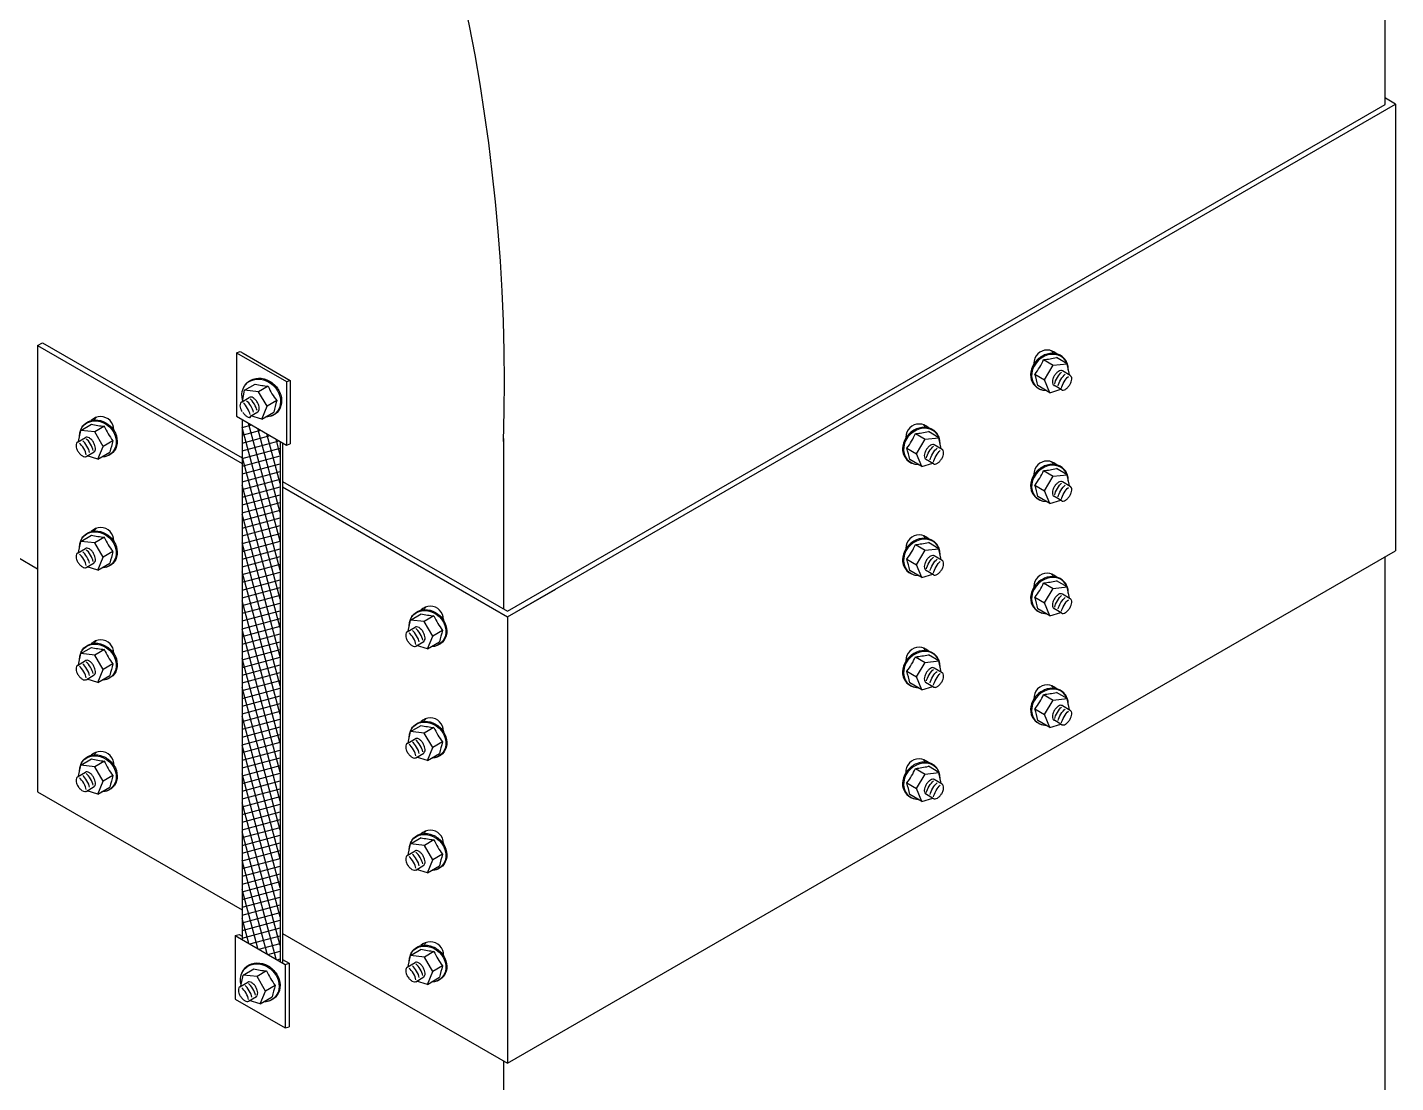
# Model space of a CAD drawing. Extents: x -8229 to 17635, y -14242 to -4883.
# Drawn here: x 2406.7 to 2786.3, y -11004.5 to -10711.7 of the extents above; entities that cross this region are included whole.
import ezdxf

# ---------------------------------------------------------------- set-up
doc = ezdxf.new("R2010")
doc.units = 0
doc.header["$LTSCALE"] = 100
doc.header["$MEASUREMENT"] = 0
doc.layers.add('TZ-TRAY', color=3, linetype='CONTINUOUS')

msp = doc.modelspace()

# ---------------------------------------------------------------- hatches: boundary and pattern name
at = {"layer": 'TZ-TRAY'}
h = msp.add_hatch(dxfattribs=at)
h.set_pattern_fill('ANSI37', color=256, scale=16.5888, angle=60, style=0)
h.set_pattern_definition([(15, (-3229.8867, -39365.8316), (0.53668717, -2.0029438), []), (285, (-3229.8867, -39365.8316), (-2.0029438, -0.53668717), [])])
h.paths.add_polyline_path([(2476.81, -10826.59), (2466.2, -10820.46), (2466.2, -10964.77), (2476.81, -10970.9)])

# ---------------------------------------------------------------- linework, layer by layer
for p, q in [((2783.38, -10733.14), (2783.38, -10685.69)), ((2786.25, -10733), (2783.4, -10731.35)), ((2539.88, -10875.27), (2786.23, -10733.04)), ((2539.88, -10873.72), (2783.38, -10733.14)), ((2786.23, -10732.98), (2786.23, -10856.9)), ((2409.48, -10799.98), (2410.82, -10799.21)), ((2410.82, -10799.21), (2466.2, -10831.18)), ((2409.48, -10799.98), (2466.2, -10832.73)), ((2409.48, -10799.98), (2409.48, -10923.85)), ((2464.66, -10801.97), (2465.72, -10801.65)), ((2464.66, -10801.97), (2464.66, -10819.58)), ((2464.66, -10801.97), (2478.53, -10809.98)), ((2465.72, -10801.65), (2466.53, -10802.11)), ((2466.53, -10802.11), (2479.59, -10809.66)), ((2695.09, -10805.04), (2692.16, -10803.31)), ((2685.9, -10804.91), (2685.9, -10805.09)), ((2688.56, -10803.89), (2691.24, -10805.47)), ((2688.87, -10809.48), (2691.24, -10805.47)), ((2691.24, -10805.47), (2695.09, -10805.04)), ((2696, -10808.3), (2693.81, -10807)), ((2695.74, -10808.12), (2695.09, -10805.04)), ((2466.93, -10812.4), (2469.86, -10810.67)), ((2478.53, -10809.98), (2479.59, -10809.66)), ((2478.53, -10809.98), (2478.53, -10827.58)), ((2479.59, -10809.66), (2479.59, -10827.26)), ((2686.2, -10807.9), (2688.87, -10809.48)), ((2690.36, -10813.06), (2688.87, -10809.48)), ((2693.62, -10812.3), (2691.39, -10810.97)), ((2466.02, -10815.66), (2468.22, -10814.36)), ((2466.29, -10815.48), (2466.93, -10812.4)), ((2470.79, -10812.83), (2466.93, -10812.4)), ((2473.46, -10811.25), (2470.79, -10812.83)), ((2473.15, -10816.84), (2470.79, -10812.83)), ((2690.36, -10813.06), (2687.02, -10811.09)), ((2690.36, -10813.06), (2693.37, -10812.13)), ((2468.4, -10819.66), (2470.63, -10818.34)), ((2471.66, -10820.43), (2473.15, -10816.84)), ((2471.66, -10820.43), (2475.01, -10818.45)), ((2475.83, -10815.26), (2473.15, -10816.84)), ((2421.48, -10823.52), (2424.41, -10821.79)), ((2428.01, -10822.37), (2425.33, -10823.95)), ((2464.66, -10819.58), (2478.53, -10827.58)), ((2466.2, -10820.46), (2466.2, -10964.77)), ((2471.66, -10820.43), (2468.65, -10819.5)), ((2420.57, -10826.78), (2422.76, -10825.48)), ((2420.83, -10826.6), (2421.48, -10823.52)), ((2425.33, -10823.95), (2421.48, -10823.52)), ((2427.7, -10827.96), (2425.33, -10823.95)), ((2430.67, -10823.39), (2430.67, -10823.57)), ((2538.81, -10873.1), (2538.81, -10825.81)), ((2650.36, -10825.43), (2650.36, -10825.61)), ((2653.02, -10824.41), (2655.7, -10825.99)), ((2653.33, -10830), (2655.7, -10825.99)), ((2655.7, -10825.99), (2659.55, -10825.56)), ((2659.55, -10825.56), (2656.62, -10823.83)), ((2660.2, -10828.64), (2659.55, -10825.56)), ((2422.95, -10830.78), (2425.18, -10829.45)), ((2426.21, -10831.54), (2427.7, -10827.96)), ((2426.21, -10831.54), (2429.55, -10829.57)), ((2430.37, -10826.38), (2427.7, -10827.96)), ((2476.81, -10826.59), (2476.81, -10970.9)), ((2477.41, -10826.94), (2477.41, -10971.25)), ((2478.53, -10827.58), (2479.59, -10827.26)), ((2650.66, -10828.42), (2653.33, -10830)), ((2654.82, -10833.58), (2653.33, -10830)), ((2660.46, -10828.82), (2658.27, -10827.52)), ((2426.21, -10831.54), (2423.2, -10830.61)), ((2654.82, -10833.58), (2651.48, -10831.61)), ((2654.82, -10833.58), (2657.83, -10832.65)), ((2658.08, -10832.82), (2655.85, -10831.49)), ((2685.9, -10835.7), (2685.9, -10835.88)), ((2688.56, -10834.68), (2691.24, -10836.26)), ((2688.87, -10840.27), (2691.24, -10836.26)), ((2691.24, -10836.26), (2695.09, -10835.83)), ((2695.09, -10835.83), (2692.16, -10834.1)), ((2695.74, -10838.91), (2695.09, -10835.83)), ((2477.41, -10837.66), (2539.88, -10873.72)), ((2477.41, -10839.21), (2539.88, -10875.27)), ((2686.2, -10838.69), (2688.87, -10840.27)), ((2690.36, -10843.85), (2688.87, -10840.27)), ((2696, -10839.09), (2693.81, -10837.78)), ((2690.36, -10843.85), (2687.02, -10841.88)), ((2690.36, -10843.85), (2693.37, -10842.92)), ((2693.62, -10843.09), (2691.39, -10841.76)), ((2421.48, -10854.31), (2424.41, -10852.58)), ((2420.57, -10857.56), (2422.76, -10856.26)), ((2420.83, -10857.39), (2421.48, -10854.31)), ((2425.33, -10854.73), (2421.48, -10854.31)), ((2428.01, -10853.16), (2425.33, -10854.73)), ((2427.7, -10858.74), (2425.33, -10854.73)), ((2430.67, -10854.18), (2430.67, -10854.36)), ((2650.36, -10856.22), (2650.36, -10856.4)), ((2653.02, -10855.2), (2655.7, -10856.78)), ((2655.7, -10856.78), (2659.55, -10856.35)), ((2659.55, -10856.35), (2656.62, -10854.62)), ((2660.2, -10859.43), (2659.55, -10856.35)), ((2403.82, -10858.65), (2409.48, -10861.92)), ((2422.95, -10861.57), (2425.18, -10860.24)), ((2426.21, -10862.33), (2427.7, -10858.74)), ((2426.21, -10862.33), (2429.55, -10860.36)), ((2430.37, -10857.17), (2427.7, -10858.74)), ((2539.88, -10999.13), (2786.23, -10856.9)), ((2650.66, -10859.21), (2653.33, -10860.79)), ((2653.33, -10860.79), (2655.7, -10856.78)), ((2660.46, -10859.61), (2658.27, -10858.3)), ((2783.38, -11498.1), (2783.38, -10858.55)), ((2426.21, -10862.33), (2423.2, -10861.4)), ((2654.82, -10864.37), (2651.48, -10862.4)), ((2654.82, -10864.37), (2653.33, -10860.79)), ((2654.82, -10864.37), (2657.83, -10863.44)), ((2658.08, -10863.61), (2655.85, -10862.28)), ((2539.88, -10875.27), (2553.29, -10867.53)), ((2685.9, -10866.85), (2685.9, -10867.03)), ((2688.56, -10865.82), (2691.24, -10867.4)), ((2688.87, -10871.41), (2691.24, -10867.4)), ((2691.24, -10867.4), (2695.09, -10866.97)), ((2695.09, -10866.97), (2692.16, -10865.24)), ((2695.74, -10870.05), (2695.09, -10866.97)), ((2686.2, -10869.83), (2688.87, -10871.41)), ((2690.36, -10875), (2688.87, -10871.41)), ((2696, -10870.23), (2693.81, -10868.93)), ((2512.93, -10876.14), (2515.86, -10874.41)), ((2519.46, -10874.99), (2516.78, -10876.57)), ((2539.88, -10875.27), (2539.88, -10999.13)), ((2539.88, -10875.27), (2539.88, -10999.13)), ((2690.36, -10875), (2687.02, -10873.02)), ((2690.36, -10875), (2693.37, -10874.07)), ((2693.62, -10874.23), (2691.39, -10872.91)), ((2512.02, -10879.4), (2514.21, -10878.1)), ((2512.28, -10879.22), (2512.93, -10876.14)), ((2516.78, -10876.57), (2512.93, -10876.14)), ((2519.15, -10880.58), (2516.78, -10876.57)), ((2521.82, -10879), (2519.15, -10880.58)), ((2522.12, -10876.01), (2522.12, -10876.19)), ((2514.4, -10883.4), (2516.63, -10882.07)), ((2517.66, -10884.16), (2519.15, -10880.58)), ((2517.66, -10884.16), (2521, -10882.19)), ((2420.83, -10888.53), (2421.48, -10885.45)), ((2421.48, -10885.45), (2424.41, -10883.72)), ((2425.33, -10885.88), (2421.48, -10885.45)), ((2428.01, -10884.3), (2425.33, -10885.88)), ((2427.7, -10889.89), (2425.33, -10885.88)), ((2430.67, -10885.32), (2430.67, -10885.5)), ((2517.66, -10884.16), (2514.65, -10883.23)), ((2653.02, -10886.34), (2655.7, -10887.92)), ((2659.55, -10887.49), (2656.62, -10885.76)), ((2420.57, -10888.71), (2422.76, -10887.41)), ((2426.21, -10893.47), (2427.7, -10889.89)), ((2430.37, -10888.31), (2427.7, -10889.89)), ((2650.36, -10887.37), (2650.36, -10887.54)), ((2650.66, -10890.35), (2653.33, -10891.93)), ((2653.33, -10891.93), (2655.7, -10887.92)), ((2655.7, -10887.92), (2659.55, -10887.49)), ((2660.46, -10890.75), (2658.27, -10889.45)), ((2660.2, -10890.57), (2659.55, -10887.49)), ((2422.95, -10892.71), (2425.18, -10891.38)), ((2426.21, -10893.47), (2423.2, -10892.54)), ((2426.21, -10893.47), (2429.55, -10891.5)), ((2654.82, -10895.51), (2651.48, -10893.54)), ((2654.82, -10895.51), (2653.33, -10891.93)), ((2654.82, -10895.51), (2657.83, -10894.58)), ((2658.08, -10894.75), (2655.85, -10893.43)), ((2685.9, -10897.81), (2685.9, -10897.99)), ((2688.56, -10896.79), (2691.24, -10898.37)), ((2688.87, -10902.38), (2691.24, -10898.37)), ((2691.24, -10898.37), (2695.09, -10897.94)), ((2695.09, -10897.94), (2692.16, -10896.21)), ((2695.74, -10901.02), (2695.09, -10897.94)), ((2686.2, -10900.8), (2688.87, -10902.38)), ((2696, -10901.2), (2693.81, -10899.9)), ((2512.93, -10907.11), (2515.86, -10905.38)), ((2519.46, -10905.96), (2516.78, -10907.53)), ((2690.36, -10905.96), (2687.02, -10903.99)), ((2690.36, -10905.96), (2688.87, -10902.38)), ((2690.36, -10905.96), (2693.37, -10905.03)), ((2693.62, -10905.2), (2691.39, -10903.87)), ((2512.02, -10910.36), (2514.21, -10909.06)), ((2512.28, -10910.19), (2512.93, -10907.11)), ((2516.78, -10907.53), (2512.93, -10907.11)), ((2519.15, -10911.54), (2516.78, -10907.53)), ((2522.12, -10906.98), (2522.12, -10907.16)), ((2514.4, -10914.36), (2516.63, -10913.04)), ((2517.66, -10915.13), (2519.15, -10911.54)), ((2517.66, -10915.13), (2521, -10913.16)), ((2521.82, -10909.97), (2519.15, -10911.54)), ((2420.83, -10919.5), (2421.48, -10916.42)), ((2421.48, -10916.42), (2424.41, -10914.69)), ((2425.33, -10916.85), (2421.48, -10916.42)), ((2428.01, -10915.27), (2425.33, -10916.85)), ((2427.7, -10920.86), (2425.33, -10916.85)), ((2430.67, -10916.29), (2430.67, -10916.47)), ((2517.66, -10915.13), (2514.65, -10914.2)), ((2653.02, -10917.31), (2655.7, -10918.89)), ((2659.55, -10918.46), (2656.62, -10916.73)), ((2420.57, -10919.67), (2422.76, -10918.37)), ((2426.21, -10924.44), (2427.7, -10920.86)), ((2430.37, -10919.28), (2427.7, -10920.86)), ((2650.36, -10918.33), (2650.36, -10918.51)), ((2653.33, -10922.9), (2655.7, -10918.89)), ((2655.7, -10918.89), (2659.55, -10918.46)), ((2660.46, -10921.72), (2658.27, -10920.41)), ((2660.2, -10921.54), (2659.55, -10918.46)), ((2409.48, -10923.85), (2466.2, -10956.59)), ((2422.95, -10923.68), (2425.18, -10922.35)), ((2426.21, -10924.44), (2423.2, -10923.51)), ((2426.21, -10924.44), (2429.55, -10922.47)), ((2650.66, -10921.32), (2653.33, -10922.9)), ((2654.82, -10926.48), (2651.48, -10924.51)), ((2654.82, -10926.48), (2653.33, -10922.9)), ((2658.08, -10925.72), (2655.85, -10924.39)), ((2654.82, -10926.48), (2657.83, -10925.55)), ((2512.28, -10941.33), (2512.93, -10938.25)), ((2512.93, -10938.25), (2515.86, -10936.52)), ((2516.79, -10938.68), (2512.93, -10938.25)), ((2519.46, -10937.1), (2516.79, -10938.68)), ((2519.15, -10942.69), (2516.79, -10938.68)), ((2522.12, -10938.12), (2522.12, -10938.3)), ((2512.02, -10941.51), (2514.21, -10940.21)), ((2517.66, -10946.27), (2519.15, -10942.69)), ((2521.83, -10941.11), (2519.15, -10942.69)), ((2514.4, -10945.51), (2516.63, -10944.18)), ((2517.66, -10946.27), (2514.65, -10945.34)), ((2517.66, -10946.27), (2521, -10944.3)), ((2464.33, -10963.7), (2465.39, -10963.38)), ((2464.33, -10963.7), (2464.33, -10981.3)), ((2464.33, -10963.7), (2478.2, -10971.7)), ((2465.39, -10963.38), (2466.2, -10963.84)), ((2477.41, -10963.07), (2539.88, -10999.13)), ((2477.41, -10970.32), (2479.26, -10971.38)), ((2512.28, -10972.3), (2512.93, -10969.22)), ((2512.93, -10969.22), (2515.86, -10967.49)), ((2516.79, -10969.65), (2512.93, -10969.22)), ((2519.46, -10968.07), (2516.79, -10969.65)), ((2519.15, -10973.66), (2516.79, -10969.65)), ((2522.12, -10969.09), (2522.12, -10969.27)), ((2466.5, -10974.64), (2469.44, -10972.91)), ((2473.04, -10973.49), (2470.36, -10975.07)), ((2478.2, -10971.7), (2479.26, -10971.38)), ((2478.2, -10971.7), (2478.2, -10989.31)), ((2479.26, -10971.38), (2479.26, -10988.99)), ((2512.02, -10972.47), (2514.21, -10971.17)), ((2517.66, -10977.24), (2519.15, -10973.66)), ((2521.83, -10972.08), (2519.15, -10973.66)), ((2465.6, -10977.9), (2467.79, -10976.6)), ((2465.86, -10977.72), (2466.5, -10974.64)), ((2470.36, -10975.07), (2466.5, -10974.64)), ((2472.73, -10979.08), (2470.36, -10975.07)), ((2475.4, -10977.5), (2472.73, -10979.08)), ((2514.4, -10976.48), (2516.63, -10975.15)), ((2517.66, -10977.24), (2514.65, -10976.31)), ((2517.66, -10977.24), (2521, -10975.27)), ((2464.33, -10981.3), (2478.2, -10989.31)), ((2467.97, -10981.9), (2470.21, -10980.57)), ((2471.24, -10982.66), (2468.23, -10981.73)), ((2471.24, -10982.66), (2472.73, -10979.08)), ((2471.24, -10982.66), (2474.58, -10980.69)), ((2478.2, -10989.31), (2479.26, -10988.99)), ((2538.81, -11638.07), (2538.81, -10998.51))]:
    msp.add_line(p, q, dxfattribs=at)
for centre, radius, start, end in [((2022.86, -10810.91), 516.16, 358.2588, 56.5588), ((2689.59, -10804.92), 3.69, 89.8391, 179.8391), ((2685.83, -10775.5), 28.53, 275.5027, 282.8269), ((2689.59, -10804.92), 3.69, 45.5505, 89.8391), ((2688.25, -10804.15), 3.69, 32.569, 47.8808), ((2688.25, -10804.15), 3.69, 32.569, 47.8808), ((2672.23, -10796.96), 17.75, 321.9158, 336.9924), ((2694.17, -10809.52), 2.79, 121.5681, 137.0912), ((2693.59, -10808.57), 1.68, 97.5071, 121.5681), ((2693.46, -10807.59), 0.686, 59.4541, 97.5071), ((2693.46, -10807.59), 0.686, 59.1217, 59.4541), ((2476.2, -10782.86), 28.53, 257.1731, 264.4973), ((2624.94, -10825.39), 63.7, 12.9731, 15.9351), ((2693.82, -10810.11), 2.79, 161.817, 177.3401), ((2692.71, -10810.06), 1.68, 177.3401, 201.4011), ((2691.79, -10810.42), 0.686, 201.4011, 239.4541), ((2695.34, -10810.61), 4.39, 149.4541, 161.817), ((2691.79, -10810.42), 0.686, 239.4541, 244.2853), ((2695.34, -10810.61), 4.39, 137.0912, 149.4541), ((2692.04, -10808.66), 4.39, 317.0912, 329.4541), ((2692.09, -10808.69), 4.39, 329.4541, 341.817), ((2695.64, -10808.88), 0.686, 59.4541, 59.7864), ((2695.64, -10808.88), 0.686, 21.4011, 59.4541), ((2693.61, -10809.19), 2.79, 341.817, 357.3401), ((2694.72, -10809.24), 1.68, 357.3401, 21.4011), ((2468.56, -10814.95), 0.686, 120.5459, 120.8783), ((2468.56, -10814.95), 0.686, 82.4929, 120.5459), ((2468.43, -10815.93), 1.68, 58.4319, 82.4929), ((2467.85, -10816.88), 2.79, 42.9088, 58.4319), ((2489.8, -10804.32), 17.75, 203.0076, 218.0842), ((2693.92, -10811.68), 0.686, 239.4541, 277.5071), ((2693.97, -10811.71), 0.686, 234.6228, 239.4541), ((2693.79, -10810.7), 1.68, 277.5071, 301.5681), ((2693.21, -10809.75), 2.79, 301.5681, 317.0912), ((2467.31, -10816.6), 1.68, 158.5989, 182.6599), ((2468.42, -10816.55), 2.79, 182.6599, 198.183), ((2466.38, -10816.24), 0.686, 120.5459, 158.5989), ((2469.93, -10816.05), 4.39, 198.183, 210.5459), ((2466.38, -10816.24), 0.686, 120.2136, 120.5459), ((2470.21, -10816.21), 4.39, 210.5459, 222.9088), ((2466.68, -10817.97), 4.39, 30.5459, 42.9088), ((2466.68, -10817.97), 4.39, 18.183, 30.5459), ((2470.23, -10817.78), 0.686, 295.7147, 300.5459), ((2470.23, -10817.78), 0.686, 300.5459, 338.5989), ((2468.2, -10817.47), 2.79, 2.6599, 18.183), ((2469.31, -10817.42), 1.68, 338.5989, 2.6599), ((2537.08, -10832.75), 63.7, 164.0649, 167.0269), ((2426.98, -10823.4), 3.69, 90.1609, 134.4495), ((2430.74, -10793.98), 28.53, 257.1731, 264.4973), ((2428.32, -10822.63), 3.69, 132.1192, 147.431), ((2428.32, -10822.63), 3.69, 132.1192, 147.431), ((2426.98, -10823.4), 3.69, 0.1609, 90.1609), ((2444.34, -10815.43), 17.75, 203.0076, 218.0842), ((2469.04, -10817.3), 2.79, 222.9088, 238.4319), ((2468.46, -10818.25), 1.68, 238.4319, 262.4929), ((2468.33, -10819.23), 0.686, 262.4929, 300.5459), ((2468.05, -10819.07), 0.686, 300.5459, 305.3772), ((2654.05, -10825.44), 3.69, 89.8391, 179.8391), ((2654.05, -10825.44), 3.69, 45.5505, 89.8391), ((2652.71, -10824.67), 3.69, 32.569, 47.8808), ((2652.71, -10824.67), 3.69, 32.569, 47.8808), ((2423.11, -10826.07), 0.686, 82.4929, 120.5459), ((2423.11, -10826.07), 0.686, 120.5459, 120.8783), ((2422.98, -10827.05), 1.68, 58.4319, 82.4929), ((2422.4, -10828), 2.79, 42.9088, 58.4319), ((2421.23, -10829.08), 4.39, 30.5459, 42.9088), ((2636.69, -10817.48), 17.75, 321.9158, 336.9924), ((2650.29, -10796.02), 28.53, 275.5027, 282.8269), ((2421.85, -10827.72), 1.68, 158.5989, 182.6599), ((2422.96, -10827.67), 2.79, 182.6599, 198.183), ((2420.93, -10827.36), 0.686, 120.5459, 158.5989), ((2424.48, -10827.17), 4.39, 198.183, 210.5459), ((2420.93, -10827.36), 0.686, 120.2136, 120.5459), ((2424.53, -10827.14), 4.39, 210.5459, 222.9088), ((2421.23, -10829.08), 4.39, 18.183, 30.5459), ((2424.78, -10828.9), 0.686, 295.7147, 300.5459), ((2424.78, -10828.9), 0.686, 300.5459, 338.5989), ((2422.75, -10828.59), 2.79, 2.6599, 18.183), ((2423.86, -10828.53), 1.68, 338.5989, 2.6599), ((2491.63, -10843.87), 63.7, 164.0649, 167.0269), ((2589.4, -10845.91), 63.7, 12.9731, 15.9351), ((2658.28, -10830.63), 2.79, 161.817, 177.3401), ((2659.8, -10831.13), 4.39, 149.4541, 161.817), ((2659.8, -10831.13), 4.39, 137.0912, 149.4541), ((2658.63, -10830.04), 2.79, 121.5681, 137.0912), ((2658.05, -10829.09), 1.68, 97.5071, 121.5681), ((2657.92, -10828.11), 0.686, 59.4541, 97.5071), ((2657.92, -10828.11), 0.686, 59.1217, 59.4541), ((2660.1, -10829.4), 0.686, 21.4011, 59.4541), ((2660.1, -10829.4), 0.686, 59.4541, 59.7864), ((2658.07, -10829.71), 2.79, 341.817, 357.3401), ((2659.18, -10829.76), 1.68, 357.3401, 21.4011), ((2423.36, -10828.23), 2.79, 222.9088, 238.4319), ((2422.78, -10829.17), 1.68, 238.4319, 262.4929), ((2422.65, -10830.16), 0.686, 262.4929, 300.5459), ((2422.6, -10830.19), 0.686, 300.5459, 305.3772), ((2657.17, -10830.58), 1.68, 177.3401, 201.4011), ((2656.25, -10830.94), 0.686, 201.4011, 239.4541), ((2656.25, -10830.94), 0.686, 239.4541, 244.2853), ((2658.43, -10832.23), 0.686, 234.6228, 239.4541), ((2658.38, -10832.2), 0.686, 239.4541, 277.5071), ((2658.25, -10831.22), 1.68, 277.5071, 301.5681), ((2657.67, -10830.27), 2.79, 301.5681, 317.0912), ((2656.5, -10829.18), 4.39, 317.0912, 329.4541), ((2656.55, -10829.21), 4.39, 329.4541, 341.817), ((2689.59, -10835.71), 3.69, 89.8391, 179.8391), ((2689.59, -10835.71), 3.69, 45.5505, 89.8391), ((2688.25, -10834.94), 3.69, 32.569, 47.8808), ((2688.25, -10834.94), 3.69, 32.569, 47.8808), ((2672.23, -10827.74), 17.75, 321.9158, 336.9924), ((2685.83, -10806.28), 28.53, 275.5027, 282.8269), ((2624.94, -10856.18), 63.7, 12.9731, 15.9351), ((2693.82, -10840.89), 2.79, 161.817, 177.3401), ((2692.71, -10840.84), 1.68, 177.3401, 201.4011), ((2695.34, -10841.39), 4.39, 149.4541, 161.817), ((2695.34, -10841.39), 4.39, 137.0912, 149.4541), ((2694.17, -10840.3), 2.79, 121.5681, 137.0912), ((2693.59, -10839.36), 1.68, 97.5071, 121.5681), ((2693.46, -10838.37), 0.686, 59.4541, 97.5071), ((2693.46, -10838.37), 0.686, 59.1217, 59.4541), ((2692.09, -10839.48), 4.39, 329.4541, 341.817), ((2695.64, -10839.67), 0.686, 21.4011, 59.4541), ((2695.64, -10839.67), 0.686, 59.4541, 59.7864), ((2693.61, -10839.98), 2.79, 341.817, 357.3401), ((2694.72, -10840.03), 1.68, 357.3401, 21.4011), ((2691.79, -10841.2), 0.686, 201.4011, 239.4541), ((2691.79, -10841.2), 0.686, 239.4541, 244.2853), ((2693.97, -10842.5), 0.686, 234.6228, 239.4541), ((2693.92, -10842.47), 0.686, 239.4541, 277.5071), ((2693.79, -10841.48), 1.68, 277.5071, 301.5681), ((2693.21, -10840.54), 2.79, 301.5681, 317.0912), ((2692.04, -10839.45), 4.39, 317.0912, 329.4541), ((2426.98, -10854.19), 3.69, 90.1609, 134.4495), ((2430.74, -10824.76), 28.53, 257.1731, 264.4973), ((2428.32, -10853.41), 3.69, 132.1192, 147.431), ((2428.32, -10853.41), 3.69, 132.1192, 147.431), ((2426.98, -10854.19), 3.69, 0.1609, 90.1609), ((2654.05, -10856.23), 3.69, 89.8391, 179.8391), ((2654.05, -10856.23), 3.69, 45.5505, 89.8391), ((2652.71, -10855.46), 3.69, 32.569, 47.8808), ((2652.71, -10855.46), 3.69, 32.569, 47.8808), ((2423.11, -10856.85), 0.686, 82.4929, 120.5459), ((2423.11, -10856.85), 0.686, 120.5459, 120.8783), ((2422.98, -10857.84), 1.68, 58.4319, 82.4929), ((2422.4, -10858.78), 2.79, 42.9088, 58.4319), ((2444.34, -10846.22), 17.75, 203.0076, 218.0842), ((2636.69, -10848.26), 17.75, 321.9158, 336.9924), ((2650.29, -10826.8), 28.53, 275.5027, 282.8269), ((2421.85, -10858.51), 1.68, 158.5989, 182.6599), ((2422.96, -10858.46), 2.79, 182.6599, 198.183), ((2420.93, -10858.15), 0.686, 120.5459, 158.5989), ((2424.48, -10857.96), 4.39, 198.183, 210.5459), ((2420.93, -10858.15), 0.686, 120.2136, 120.5459), ((2424.53, -10857.93), 4.39, 210.5459, 222.9088), ((2421.23, -10859.87), 4.39, 30.5459, 42.9088), ((2421.23, -10859.87), 4.39, 18.183, 30.5459), ((2424.78, -10859.68), 0.686, 295.7147, 300.5459), ((2424.78, -10859.68), 0.686, 300.5459, 338.5989), ((2422.75, -10859.37), 2.79, 2.6599, 18.183), ((2423.86, -10859.32), 1.68, 338.5989, 2.6599), ((2491.63, -10874.66), 63.7, 164.0649, 167.0269), ((2589.4, -10876.7), 63.7, 12.9731, 15.9351), ((2659.8, -10861.91), 4.39, 149.4541, 161.817), ((2659.8, -10861.91), 4.39, 137.0912, 149.4541), ((2658.63, -10860.82), 2.79, 121.5681, 137.0912), ((2658.05, -10859.88), 1.68, 97.5071, 121.5681), ((2657.92, -10858.89), 0.686, 59.4541, 97.5071), ((2657.92, -10858.89), 0.686, 59.1217, 59.4541), ((2660.1, -10860.19), 0.686, 59.4541, 59.7864), ((2660.1, -10860.19), 0.686, 21.4011, 59.4541), ((2659.18, -10860.55), 1.68, 357.3401, 21.4011), ((2423.36, -10859.01), 2.79, 222.9088, 238.4319), ((2422.78, -10859.96), 1.68, 238.4319, 262.4929), ((2422.65, -10860.94), 0.686, 262.4929, 300.5459), ((2422.6, -10860.97), 0.686, 300.5459, 305.3772), ((2658.28, -10861.41), 2.79, 161.817, 177.3401), ((2657.17, -10861.36), 1.68, 177.3401, 201.4011), ((2656.25, -10861.72), 0.686, 201.4011, 239.4541), ((2656.25, -10861.72), 0.686, 239.4541, 244.2853), ((2658.38, -10862.98), 0.686, 239.4541, 277.5071), ((2658.43, -10863.02), 0.686, 234.6228, 239.4541), ((2658.25, -10862), 1.68, 277.5071, 301.5681), ((2657.67, -10861.05), 2.79, 301.5681, 317.0912), ((2656.5, -10859.97), 4.39, 317.0912, 329.4541), ((2656.55, -10860), 4.39, 329.4541, 341.817), ((2658.07, -10860.5), 2.79, 341.817, 357.3401), ((2689.59, -10866.86), 3.69, 89.8391, 179.8391), ((2689.59, -10866.86), 3.69, 45.5505, 89.8391), ((2688.25, -10866.08), 3.69, 32.569, 47.8808), ((2688.25, -10866.08), 3.69, 32.569, 47.8808), ((2672.23, -10858.89), 17.75, 321.9158, 336.9924), ((2685.83, -10837.43), 28.53, 275.5027, 282.8269), ((2624.94, -10887.32), 63.7, 12.9731, 15.9351), ((2693.82, -10872.04), 2.79, 161.817, 177.3401), ((2695.34, -10872.54), 4.39, 149.4541, 161.817), ((2695.34, -10872.54), 4.39, 137.0912, 149.4541), ((2694.17, -10871.45), 2.79, 121.5681, 137.0912), ((2693.59, -10870.5), 1.68, 97.5071, 121.5681), ((2693.46, -10869.52), 0.686, 59.4541, 97.5071), ((2693.46, -10869.52), 0.686, 59.1217, 59.4541), ((2695.64, -10870.81), 0.686, 59.4541, 59.7864), ((2695.64, -10870.81), 0.686, 21.4011, 59.4541), ((2693.61, -10871.12), 2.79, 341.817, 357.3401), ((2694.72, -10871.17), 1.68, 357.3401, 21.4011), ((2518.43, -10876.02), 3.69, 90.1609, 134.4495), ((2522.19, -10846.6), 28.53, 257.1731, 264.4973), ((2519.77, -10875.25), 3.69, 132.1192, 147.431), ((2519.77, -10875.25), 3.69, 132.1192, 147.431), ((2518.43, -10876.02), 3.69, 0.1609, 90.1609), ((2535.79, -10868.05), 17.75, 203.0076, 218.0842), ((2692.71, -10871.99), 1.68, 177.3401, 201.4011), ((2691.79, -10872.35), 0.686, 201.4011, 239.4541), ((2691.79, -10872.35), 0.686, 239.4541, 244.2853), ((2693.92, -10873.61), 0.686, 239.4541, 277.5071), ((2693.97, -10873.64), 0.686, 234.6228, 239.4541), ((2693.79, -10872.63), 1.68, 277.5071, 301.5681), ((2693.21, -10871.68), 2.79, 301.5681, 317.0912), ((2692.04, -10870.59), 4.39, 317.0912, 329.4541), ((2692.09, -10870.62), 4.39, 329.4541, 341.817), ((2512.38, -10879.98), 0.686, 120.5459, 158.5989), ((2512.38, -10879.98), 0.686, 120.2136, 120.5459), ((2514.56, -10878.69), 0.686, 82.4929, 120.5459), ((2514.56, -10878.69), 0.686, 120.5459, 120.8783), ((2514.43, -10879.67), 1.68, 58.4319, 82.4929), ((2513.85, -10880.62), 2.79, 42.9088, 58.4319), ((2512.68, -10881.7), 4.39, 30.5459, 42.9088), ((2583.08, -10896.49), 63.7, 164.0649, 167.0269), ((2426.98, -10885.33), 3.69, 90.1609, 134.4495), ((2428.32, -10884.56), 3.69, 132.1192, 147.431), ((2428.32, -10884.56), 3.69, 132.1192, 147.431), ((2426.98, -10885.33), 3.69, 0.1609, 90.1609), ((2513.3, -10880.34), 1.68, 158.5989, 182.6599), ((2514.41, -10880.29), 2.79, 182.6599, 198.183), ((2515.93, -10879.79), 4.39, 198.183, 210.5459), ((2515.98, -10879.76), 4.39, 210.5459, 222.9088), ((2514.81, -10880.85), 2.79, 222.9088, 238.4319), ((2512.68, -10881.7), 4.39, 18.183, 30.5459), ((2516.23, -10881.52), 0.686, 295.7147, 300.5459), ((2516.23, -10881.52), 0.686, 300.5459, 338.5989), ((2514.2, -10881.21), 2.79, 2.6599, 18.183), ((2515.31, -10881.15), 1.68, 338.5989, 2.6599), ((2430.74, -10855.91), 28.53, 257.1731, 264.4973), ((2444.34, -10877.37), 17.75, 203.0076, 218.0842), ((2514.23, -10881.79), 1.68, 238.4319, 262.4929), ((2514.1, -10882.78), 0.686, 262.4929, 300.5459), ((2514.05, -10882.81), 0.686, 300.5459, 305.3772), ((2654.05, -10887.38), 3.69, 89.8391, 179.8391), ((2636.69, -10879.41), 17.75, 321.9158, 336.9924), ((2650.29, -10857.95), 28.53, 275.5027, 282.8269), ((2654.05, -10887.38), 3.69, 45.5505, 89.8391), ((2652.71, -10886.6), 3.69, 32.569, 47.8808), ((2652.71, -10886.6), 3.69, 32.569, 47.8808), ((2421.85, -10889.65), 1.68, 158.5989, 182.6599), ((2422.96, -10889.6), 2.79, 182.6599, 198.183), ((2420.93, -10889.29), 0.686, 120.5459, 158.5989), ((2424.48, -10889.1), 4.39, 198.183, 210.5459), ((2420.93, -10889.29), 0.686, 120.2136, 120.5459), ((2423.11, -10888), 0.686, 82.4929, 120.5459), ((2423.11, -10888), 0.686, 120.5459, 120.8783), ((2422.98, -10888.98), 1.68, 58.4319, 82.4929), ((2422.4, -10889.93), 2.79, 42.9088, 58.4319), ((2421.23, -10891.02), 4.39, 30.5459, 42.9088), ((2421.23, -10891.02), 4.39, 18.183, 30.5459), ((2422.75, -10890.52), 2.79, 2.6599, 18.183), ((2423.86, -10890.47), 1.68, 338.5989, 2.6599), ((2491.63, -10905.8), 63.7, 164.0649, 167.0269), ((2589.4, -10907.84), 63.7, 12.9731, 15.9351), ((2659.8, -10893.06), 4.39, 137.0912, 149.4541), ((2658.63, -10891.97), 2.79, 121.5681, 137.0912), ((2658.05, -10891.02), 1.68, 97.5071, 121.5681), ((2657.92, -10890.04), 0.686, 59.4541, 97.5071), ((2657.92, -10890.04), 0.686, 59.1217, 59.4541), ((2660.1, -10891.33), 0.686, 21.4011, 59.4541), ((2660.1, -10891.33), 0.686, 59.4541, 59.7864), ((2424.53, -10889.07), 4.39, 210.5459, 222.9088), ((2423.36, -10890.16), 2.79, 222.9088, 238.4319), ((2422.78, -10891.11), 1.68, 238.4319, 262.4929), ((2422.65, -10892.09), 0.686, 262.4929, 300.5459), ((2422.6, -10892.12), 0.686, 300.5459, 305.3772), ((2424.78, -10890.83), 0.686, 295.7147, 300.5459), ((2424.78, -10890.83), 0.686, 300.5459, 338.5989), ((2658.28, -10892.56), 2.79, 161.817, 177.3401), ((2657.17, -10892.51), 1.68, 177.3401, 201.4011), ((2656.25, -10892.87), 0.686, 201.4011, 239.4541), ((2659.8, -10893.06), 4.39, 149.4541, 161.817), ((2656.25, -10892.87), 0.686, 239.4541, 244.2853), ((2658.25, -10893.15), 1.68, 277.5071, 301.5681), ((2657.67, -10892.2), 2.79, 301.5681, 317.0912), ((2656.5, -10891.11), 4.39, 317.0912, 329.4541), ((2656.55, -10891.14), 4.39, 329.4541, 341.817), ((2658.07, -10891.64), 2.79, 341.817, 357.3401), ((2659.18, -10891.69), 1.68, 357.3401, 21.4011), ((2689.59, -10897.82), 3.69, 89.8391, 182.5286), ((2689.59, -10897.82), 3.69, 45.5505, 89.8391), ((2688.25, -10897.05), 3.69, 32.569, 47.8808), ((2688.25, -10897.05), 3.69, 32.569, 47.8808), ((2658.43, -10894.16), 0.686, 234.6228, 239.4541), ((2658.38, -10894.13), 0.686, 239.4541, 277.5071), ((2672.23, -10889.85), 17.75, 321.9158, 336.9924), ((2685.83, -10868.39), 28.53, 275.5027, 282.8269), ((2624.94, -10918.29), 63.7, 12.9731, 15.9351), ((2693.82, -10903.01), 2.79, 161.817, 177.3401), ((2695.34, -10903.5), 4.39, 149.4541, 161.817), ((2695.34, -10903.5), 4.39, 137.0912, 149.4541), ((2694.17, -10902.42), 2.79, 121.5681, 137.0912), ((2693.59, -10901.47), 1.68, 97.5071, 121.5681), ((2693.46, -10900.49), 0.686, 59.4541, 97.5071), ((2693.46, -10900.49), 0.686, 59.1217, 59.4541), ((2695.64, -10901.78), 0.686, 21.4011, 59.4541), ((2695.64, -10901.78), 0.686, 59.4541, 59.7864), ((2694.72, -10902.14), 1.68, 357.3401, 21.4011), ((2518.43, -10906.99), 3.69, 90.1609, 134.4495), ((2522.19, -10877.56), 28.53, 257.1731, 264.4973), ((2519.77, -10906.21), 3.69, 132.1192, 147.431), ((2519.77, -10906.21), 3.69, 132.1192, 147.431), ((2518.43, -10906.99), 3.69, 0.1609, 90.1609), ((2535.79, -10899.02), 17.75, 203.0076, 218.0842), ((2692.71, -10902.95), 1.68, 177.3401, 201.4011), ((2691.79, -10903.32), 0.686, 201.4011, 239.4541), ((2691.79, -10903.32), 0.686, 239.4541, 244.2853), ((2693.97, -10904.61), 0.686, 234.6228, 239.4541), ((2693.92, -10904.58), 0.686, 239.4541, 277.5071), ((2693.79, -10903.59), 1.68, 277.5071, 301.5681), ((2693.21, -10902.65), 2.79, 301.5681, 317.0912), ((2692.04, -10901.56), 4.39, 317.0912, 329.4541), ((2692.09, -10901.59), 4.39, 329.4541, 341.817), ((2693.61, -10902.09), 2.79, 341.817, 357.3401), ((2514.56, -10909.65), 0.686, 82.4929, 120.5459), ((2514.56, -10909.65), 0.686, 120.5459, 120.8783), ((2514.43, -10910.63), 1.68, 58.4319, 82.4929), ((2513.85, -10911.58), 2.79, 42.9088, 58.4319), ((2512.68, -10912.67), 4.39, 30.5459, 42.9088), ((2426.98, -10916.3), 3.69, 90.1609, 134.4495), ((2428.32, -10915.53), 3.69, 132.1192, 147.431), ((2428.32, -10915.53), 3.69, 132.1192, 147.431), ((2426.98, -10916.3), 3.69, 357.4714, 90.1609), ((2513.3, -10911.31), 1.68, 158.5989, 182.6599), ((2514.41, -10911.25), 2.79, 182.6599, 198.183), ((2512.38, -10910.94), 0.686, 120.5459, 158.5989), ((2515.93, -10910.76), 4.39, 198.183, 210.5459), ((2512.38, -10910.94), 0.686, 120.2136, 120.5459), ((2515.98, -10910.72), 4.39, 210.5459, 222.9088), ((2512.68, -10912.67), 4.39, 18.183, 30.5459), ((2516.23, -10912.48), 0.686, 295.7147, 300.5459), ((2516.23, -10912.48), 0.686, 300.5459, 338.5989), ((2514.2, -10912.17), 2.79, 2.6599, 18.183), ((2515.31, -10912.12), 1.68, 338.5989, 2.6599), ((2583.08, -10927.46), 63.7, 164.0649, 167.0269), ((2430.74, -10886.87), 28.53, 257.1731, 264.4973), ((2444.34, -10908.33), 17.75, 203.0076, 218.0842), ((2514.81, -10911.81), 2.79, 222.9088, 238.4319), ((2514.23, -10912.76), 1.68, 238.4319, 262.4929), ((2514.1, -10913.74), 0.686, 262.4929, 300.5459), ((2514.05, -10913.77), 0.686, 300.5459, 305.3772), ((2654.05, -10918.34), 3.69, 89.8391, 182.5286), ((2636.69, -10910.37), 17.75, 321.9158, 336.9924), ((2650.29, -10888.91), 28.53, 275.5027, 282.8269), ((2654.05, -10918.34), 3.69, 45.5505, 89.8391), ((2652.71, -10917.57), 3.69, 32.569, 47.8808), ((2652.71, -10917.57), 3.69, 32.569, 47.8808), ((2421.85, -10920.62), 1.68, 158.5989, 182.6599), ((2422.96, -10920.57), 2.79, 182.6599, 198.183), ((2420.93, -10920.26), 0.686, 120.5459, 158.5989), ((2420.93, -10920.26), 0.686, 120.2136, 120.5459), ((2423.11, -10918.96), 0.686, 82.4929, 120.5459), ((2423.11, -10918.96), 0.686, 120.5459, 120.8783), ((2422.98, -10919.95), 1.68, 58.4319, 82.4929), ((2422.4, -10920.89), 2.79, 42.9088, 58.4319), ((2421.23, -10921.98), 4.39, 30.5459, 42.9088), ((2421.23, -10921.98), 4.39, 18.183, 30.5459), ((2422.75, -10921.48), 2.79, 2.6599, 18.183), ((2491.63, -10936.77), 63.7, 164.0649, 167.0269), ((2659.8, -10924.02), 4.39, 137.0912, 149.4541), ((2658.63, -10922.93), 2.79, 121.5681, 137.0912), ((2658.05, -10921.99), 1.68, 97.5071, 121.5681), ((2657.92, -10921), 0.686, 59.4541, 97.5071), ((2657.92, -10921), 0.686, 59.1217, 59.4541), ((2424.48, -10920.07), 4.39, 198.183, 210.5459), ((2424.53, -10920.04), 4.39, 210.5459, 222.9088), ((2423.36, -10921.12), 2.79, 222.9088, 238.4319), ((2422.78, -10922.07), 1.68, 238.4319, 262.4929), ((2422.65, -10923.05), 0.686, 262.4929, 300.5459), ((2422.6, -10923.09), 0.686, 300.5459, 305.3772), ((2424.78, -10921.79), 0.686, 295.7147, 300.5459), ((2424.78, -10921.79), 0.686, 300.5459, 338.5989), ((2423.86, -10921.43), 1.68, 338.5989, 2.6599), ((2589.4, -10938.81), 63.7, 12.9731, 15.9351), ((2658.28, -10923.52), 2.79, 161.817, 177.3401), ((2657.17, -10923.47), 1.68, 177.3401, 201.4011), ((2656.25, -10923.83), 0.686, 201.4011, 239.4541), ((2659.8, -10924.02), 4.39, 149.4541, 161.817), ((2656.25, -10923.83), 0.686, 239.4541, 244.2853), ((2656.5, -10922.08), 4.39, 317.0912, 329.4541), ((2656.55, -10922.11), 4.39, 329.4541, 341.817), ((2660.1, -10922.3), 0.686, 59.4541, 59.7864), ((2660.1, -10922.3), 0.686, 21.4011, 59.4541), ((2658.07, -10922.61), 2.79, 341.817, 357.3401), ((2659.18, -10922.66), 1.68, 357.3401, 21.4011), ((2658.38, -10925.1), 0.686, 239.4541, 277.5071), ((2658.43, -10925.13), 0.686, 234.6228, 239.4541), ((2658.25, -10924.11), 1.68, 277.5071, 301.5681), ((2657.67, -10923.17), 2.79, 301.5681, 317.0912), ((2518.43, -10938.13), 3.69, 90.1609, 134.4495), ((2519.77, -10937.36), 3.69, 132.1192, 147.431), ((2519.77, -10937.36), 3.69, 132.1192, 147.431), ((2518.43, -10938.13), 3.69, 0.1609, 90.1609), ((2514.56, -10940.8), 0.686, 82.4929, 120.5459), ((2514.43, -10941.78), 1.68, 58.4319, 82.4929), ((2522.19, -10908.71), 28.53, 257.1731, 264.4973), ((2535.79, -10930.16), 17.75, 203.0076, 218.0842), ((2513.3, -10942.45), 1.68, 158.5989, 182.6599), ((2514.41, -10942.4), 2.79, 182.6599, 198.183), ((2512.38, -10942.09), 0.686, 120.5459, 158.5989), ((2515.93, -10941.9), 4.39, 198.183, 210.5459), ((2512.38, -10942.09), 0.686, 120.2136, 120.5459), ((2514.56, -10940.8), 0.686, 120.5459, 120.8783), ((2513.85, -10942.73), 2.79, 42.9088, 58.4319), ((2512.68, -10943.82), 4.39, 30.5459, 42.9088), ((2512.68, -10943.82), 4.39, 18.183, 30.5459), ((2516.23, -10943.63), 0.686, 300.5459, 338.5989), ((2514.2, -10943.32), 2.79, 2.6599, 18.183), ((2515.31, -10943.26), 1.68, 338.5989, 2.6599), ((2583.08, -10958.6), 63.7, 164.0649, 167.0269), ((2515.98, -10941.87), 4.39, 210.5459, 222.9088), ((2514.81, -10942.96), 2.79, 222.9088, 238.4319), ((2514.23, -10943.9), 1.68, 238.4319, 262.4929), ((2514.1, -10944.89), 0.686, 262.4929, 300.5459), ((2514.05, -10944.92), 0.686, 300.5459, 305.3772), ((2516.23, -10943.63), 0.686, 295.7147, 300.5459), ((2518.43, -10969.1), 3.69, 90.1609, 134.4495), ((2519.77, -10968.33), 3.69, 132.1192, 147.431), ((2519.77, -10968.33), 3.69, 132.1192, 147.431), ((2518.43, -10969.1), 3.69, 357.4714, 90.1609), ((2522.19, -10939.67), 28.53, 257.1731, 264.4973), ((2535.79, -10961.13), 17.75, 203.0076, 218.0842), ((2475.77, -10945.1), 28.53, 257.1731, 264.4973), ((2489.37, -10966.55), 17.75, 203.0076, 218.0842), ((2513.3, -10973.42), 1.68, 158.5989, 182.6599), ((2514.41, -10973.37), 2.79, 182.6599, 198.183), ((2512.38, -10973.06), 0.686, 120.5459, 158.5989), ((2515.93, -10972.87), 4.39, 198.183, 210.5459), ((2512.38, -10973.06), 0.686, 120.2136, 120.5459), ((2514.56, -10971.76), 0.686, 82.4929, 120.5459), ((2514.56, -10971.76), 0.686, 120.5459, 120.8783), ((2514.43, -10972.75), 1.68, 58.4319, 82.4929), ((2513.85, -10973.69), 2.79, 42.9088, 58.4319), ((2512.68, -10974.78), 4.39, 30.5459, 42.9088), ((2512.68, -10974.78), 4.39, 18.183, 30.5459), ((2514.2, -10974.28), 2.79, 2.6599, 18.183), ((2515.31, -10974.23), 1.68, 338.5989, 2.6599), ((2583.08, -10989.57), 63.7, 164.0649, 167.0269), ((2465.96, -10978.48), 0.686, 120.5459, 158.5989), ((2465.96, -10978.48), 0.686, 120.2136, 120.5459), ((2468.14, -10977.19), 0.686, 82.4929, 120.5459), ((2468.14, -10977.19), 0.686, 120.5459, 120.8783), ((2468.01, -10978.17), 1.68, 58.4319, 82.4929), ((2467.43, -10979.12), 2.79, 42.9088, 58.4319), ((2466.26, -10980.2), 4.39, 30.5459, 42.9088), ((2466.26, -10980.2), 4.39, 18.183, 30.5459), ((2536.65, -10994.99), 63.7, 164.0649, 167.0269), ((2515.98, -10972.84), 4.39, 210.5459, 222.9088), ((2514.81, -10973.92), 2.79, 222.9088, 238.4319), ((2514.23, -10974.87), 1.68, 238.4319, 262.4929), ((2514.1, -10975.85), 0.686, 262.4929, 300.5459), ((2514.05, -10975.89), 0.686, 300.5459, 305.3772), ((2516.23, -10974.59), 0.686, 295.7147, 300.5459), ((2516.23, -10974.59), 0.686, 300.5459, 338.5989), ((2466.88, -10978.84), 1.68, 158.5989, 182.6599), ((2467.99, -10978.79), 2.79, 182.6599, 198.183), ((2469.51, -10978.29), 4.39, 198.183, 210.5459), ((2469.56, -10978.26), 4.39, 210.5459, 222.9088), ((2468.39, -10979.35), 2.79, 222.9088, 238.4319), ((2467.8, -10980.29), 1.68, 238.4319, 262.4929), ((2467.67, -10981.28), 0.686, 262.4929, 300.5459), ((2467.63, -10981.31), 0.686, 300.5459, 305.3772), ((2469.81, -10980.02), 0.686, 295.7147, 300.5459), ((2469.81, -10980.02), 0.686, 300.5459, 338.5989), ((2467.77, -10979.71), 2.79, 2.6599, 18.183), ((2468.88, -10979.65), 1.68, 338.5989, 2.6599)]:
    msp.add_arc(centre, radius, start, end, dxfattribs=at)
for centre, major_axis, ratio, start_param, end_param in [((2690.35, -10807.44), (-4, -3.72), 0.847403, 2.454007, 6.988372), ((2469.07, -10816.55), (1.19, -2), 0.280445, 3.099332, 3.141593), ((2469.07, -10816.55), (1.19, -2), 0.280445, 0.634827, 2.510715), ((2467.15, -10817.69), (1.19, -2), 0.280445, 0.599977, 2.467271), ((2468.11, -10817.12), (1.19, -2), 0.280445, 0.661128, 2.519496), ((2423.61, -10827.67), (1.19, -2), 0.280445, 3.099332, 3.141593), ((2423.61, -10827.67), (1.19, -2), 0.280445, 0.634827, 2.510715), ((2654.81, -10827.96), (-4, -3.72), 0.847403, 2.454007, 6.988372), ((2421.7, -10828.81), (1.19, -2), 0.280445, 0.599977, 2.467271), ((2422.65, -10828.24), (1.19, -2), 0.280445, 0.661128, 2.519496), ((2690.35, -10838.23), (-4, -3.72), 0.847403, 2.454007, 6.988372), ((2423.61, -10858.45), (1.19, -2), 0.280445, 3.099332, 3.141593), ((2654.81, -10858.75), (-4, -3.72), 0.847403, 2.454007, 6.988372), ((2421.69, -10859.59), (1.19, -2), 0.280445, 0.599977, 2.467271), ((2422.65, -10859.02), (1.19, -2), 0.280445, 0.661128, 2.519496), ((2423.61, -10858.45), (1.19, -2), 0.280445, 0.634827, 2.510715), ((2690.35, -10869.37), (-4, -3.72), 0.847403, 2.454007, 6.988372), ((2514.11, -10880.86), (1.19, -2), 0.280445, 0.661128, 2.519496), ((2515.06, -10880.29), (1.19, -2), 0.280445, 3.099332, 3.141593), ((2515.06, -10880.29), (1.19, -2), 0.280445, 0.634827, 2.510715), ((2513.15, -10881.43), (1.19, -2), 0.280445, 0.599977, 2.467271), ((2654.81, -10889.89), (-4, -3.72), 0.847403, 2.454007, 6.988372), ((2421.7, -10890.74), (1.19, -2), 0.280445, 0.599977, 2.467271), ((2422.65, -10890.17), (1.19, -2), 0.280445, 0.661128, 2.519496), ((2423.61, -10889.6), (1.19, -2), 0.280445, 3.099332, 3.141593), ((2423.61, -10889.6), (1.19, -2), 0.280445, 0.634827, 2.510715), ((2690.35, -10900.34), (-4, -3.72), 0.847403, 2.454007, 6.988372), ((2515.06, -10911.25), (1.19, -2), 0.280445, 3.099332, 3.141593), ((2515.06, -10911.25), (1.19, -2), 0.280445, 0.634827, 2.510715), ((2513.15, -10912.39), (1.19, -2), 0.280445, 0.599977, 2.467271), ((2514.11, -10911.82), (1.19, -2), 0.280445, 0.661128, 2.519496), ((2654.81, -10920.86), (-4, -3.72), 0.847403, 2.454007, 6.988372), ((2421.7, -10921.7), (1.19, -2), 0.280445, 0.599977, 2.467271), ((2422.65, -10921.13), (1.19, -2), 0.280445, 0.661128, 2.519496), ((2423.61, -10920.56), (1.19, -2), 0.280445, 3.099332, 3.141593), ((2423.61, -10920.56), (1.19, -2), 0.280445, 0.634827, 2.510715), ((2513.15, -10943.54), (1.19, -2), 0.280445, 0.599977, 2.467271), ((2514.11, -10942.97), (1.19, -2), 0.280445, 0.661128, 2.519496), ((2515.07, -10942.4), (1.19, -2), 0.280445, 3.099332, 3.141593), ((2515.07, -10942.4), (1.19, -2), 0.280445, 0.634827, 2.510715), ((2513.15, -10974.5), (1.19, -2), 0.280445, 0.599977, 2.467271), ((2514.11, -10973.93), (1.19, -2), 0.280445, 0.661128, 2.519496), ((2515.07, -10973.36), (1.19, -2), 0.280445, 3.099332, 3.141593), ((2515.07, -10973.36), (1.19, -2), 0.280445, 0.634827, 2.510715), ((2467.68, -10979.36), (1.19, -2), 0.280445, 0.661128, 2.519496), ((2468.64, -10978.79), (1.19, -2), 0.280445, 3.099332, 3.141593), ((2468.64, -10978.79), (1.19, -2), 0.280445, 0.634827, 2.510715), ((2466.72, -10979.93), (1.19, -2), 0.280445, 0.599977, 2.467271)]:
    msp.add_ellipse(centre, major_axis=major_axis, ratio=ratio, start_param=start_param, end_param=end_param, dxfattribs=at)
at = {"layer": 'TZ-TRAY', "extrusion": (0, 0, -1)}
for centre, major_axis, ratio, start_param, end_param in [((2692.96, -10809.19), (-1.19, -2), 0.280445, 3.099332, 3.141593), ((2471.55, -10814.59), (4.21, -3.92), 0.847403, 2.21616, 6.992994), ((2692.96, -10809.19), (-1.19, -2), 0.280445, 0.634827, 2.510715), ((2693.92, -10809.76), (-1.19, -2), 0.280445, 0.661128, 2.519496), ((2694.88, -10810.33), (-1.19, -2), 0.280445, 0.599977, 2.467271), ((2426.22, -10825.92), (4, -3.72), 0.847403, 2.454007, 6.988372), ((2657.42, -10829.71), (-1.19, -2), 0.280445, 0.634827, 2.510715), ((2658.38, -10830.28), (-1.19, -2), 0.280445, 0.661128, 2.519496), ((2659.34, -10830.85), (-1.19, -2), 0.280445, 0.599977, 2.467271), ((2657.42, -10829.71), (-1.19, -2), 0.280445, 3.099332, 3.141593), ((2692.96, -10839.97), (-1.19, -2), 0.280445, 0.634827, 2.510715), ((2693.92, -10840.54), (-1.19, -2), 0.280445, 0.661128, 2.519496), ((2694.88, -10841.11), (-1.19, -2), 0.280445, 0.599977, 2.467271), ((2692.96, -10839.97), (-1.19, -2), 0.280445, 3.099332, 3.141593), ((2426.22, -10856.7), (4, -3.72), 0.847403, 2.454007, 6.988372), ((2657.42, -10860.49), (-1.19, -2), 0.280445, 0.634827, 2.510715), ((2658.38, -10861.06), (-1.19, -2), 0.280445, 0.661128, 2.519496), ((2659.34, -10861.63), (-1.19, -2), 0.280445, 0.599977, 2.467271), ((2657.42, -10860.49), (-1.19, -2), 0.280445, 3.099332, 3.141593), ((2692.96, -10871.12), (-1.19, -2), 0.280445, 0.634827, 2.510715), ((2693.92, -10871.69), (-1.19, -2), 0.280445, 0.661128, 2.519496), ((2694.88, -10872.26), (-1.19, -2), 0.280445, 0.599977, 2.467271), ((2692.96, -10871.12), (-1.19, -2), 0.280445, 3.099332, 3.141593), ((2517.67, -10878.54), (4, -3.72), 0.847403, 2.454007, 6.988372), ((2426.22, -10887.85), (4, -3.72), 0.847403, 2.454007, 6.988372), ((2657.42, -10891.64), (-1.19, -2), 0.280445, 0.634827, 2.510715), ((2658.38, -10892.21), (-1.19, -2), 0.280445, 0.661128, 2.519496), ((2657.42, -10891.64), (-1.19, -2), 0.280445, 3.099332, 3.141593), ((2659.34, -10892.78), (-1.19, -2), 0.280445, 0.599977, 2.467271), ((2692.96, -10902.09), (-1.19, -2), 0.280445, 0.634827, 2.510715), ((2693.92, -10902.66), (-1.19, -2), 0.280445, 0.661128, 2.519496), ((2694.88, -10903.23), (-1.19, -2), 0.280445, 0.599977, 2.467271), ((2692.96, -10902.09), (-1.19, -2), 0.280445, 3.099332, 3.141593), ((2517.67, -10909.5), (4, -3.72), 0.847403, 2.454007, 6.988372), ((2426.22, -10918.82), (4, -3.72), 0.847403, 2.454007, 6.988372), ((2657.42, -10922.6), (-1.19, -2), 0.280445, 0.634827, 2.510715), ((2657.42, -10922.6), (-1.19, -2), 0.280445, 3.099332, 3.141593), ((2658.38, -10923.17), (-1.19, -2), 0.280445, 0.661128, 2.519496), ((2659.34, -10923.74), (-1.19, -2), 0.280445, 0.599977, 2.467271), ((2517.67, -10940.65), (4, -3.72), 0.847403, 2.454007, 6.988372), ((2517.67, -10971.62), (4, -3.72), 0.847403, 2.454007, 6.988372), ((2471.13, -10976.83), (4.21, -3.92), 0.847403, 2.21616, 6.992994)]:
    msp.add_ellipse(centre, major_axis=major_axis, ratio=ratio, start_param=start_param, end_param=end_param, dxfattribs=at)
at = {"layer": 'TZ-TRAY'}
for points in [[(2695.06, -10804.78), (2694.87, -10804.3), (2694.59, -10803.86), (2693.61, -10802.82), (2692.76, -10802.37), (2690.87, -10802.06), (2689.83, -10802.19), (2687.91, -10802.99), (2687.02, -10803.65), (2685.68, -10805.3), (2685.22, -10806.28), (2684.89, -10808.24), (2685.02, -10809.23), (2685.82, -10810.89), (2686.49, -10811.57), (2687.58, -10812.1), (2687.85, -10812.2), (2688.14, -10812.27)], [(2466.6, -10811.79), (2466.8, -10811.28), (2467.1, -10810.82), (2468.12, -10809.73), (2469.02, -10809.26), (2471.01, -10808.93), (2472.1, -10809.07), (2474.13, -10809.91), (2475.06, -10810.6), (2476.47, -10812.33), (2476.95, -10813.36), (2477.3, -10815.44), (2477.17, -10816.47), (2476.33, -10818.22), (2475.62, -10818.93), (2474.47, -10819.49), (2474.18, -10819.6), (2473.88, -10819.67)], [(2421.51, -10823.26), (2421.7, -10822.78), (2421.98, -10822.33), (2422.96, -10821.3), (2423.81, -10820.85), (2425.7, -10820.54), (2426.74, -10820.67), (2428.66, -10821.47), (2429.55, -10822.13), (2430.89, -10823.77), (2431.35, -10824.75), (2431.68, -10826.72), (2431.55, -10827.71), (2430.75, -10829.37), (2430.08, -10830.04), (2428.99, -10830.57), (2428.72, -10830.67), (2428.43, -10830.75)], [(2659.52, -10825.3), (2659.33, -10824.82), (2659.05, -10824.38), (2658.07, -10823.34), (2657.22, -10822.89), (2655.33, -10822.58), (2654.29, -10822.71), (2652.37, -10823.51), (2651.48, -10824.17), (2650.14, -10825.82), (2649.68, -10826.79), (2649.35, -10828.76), (2649.48, -10829.75), (2650.28, -10831.41), (2650.95, -10832.09), (2652.04, -10832.62), (2652.31, -10832.71), (2652.6, -10832.79)], [(2695.06, -10835.57), (2694.87, -10835.08), (2694.59, -10834.64), (2693.62, -10833.61), (2692.76, -10833.16), (2690.87, -10832.85), (2689.83, -10832.98), (2687.91, -10833.78), (2687.02, -10834.44), (2685.68, -10836.08), (2685.22, -10837.06), (2684.89, -10839.03), (2685.02, -10840.02), (2685.82, -10841.68), (2686.49, -10842.35), (2687.58, -10842.88), (2687.85, -10842.98), (2688.14, -10843.06)], [(2421.51, -10854.05), (2421.7, -10853.56), (2421.98, -10853.12), (2422.96, -10852.08), (2423.81, -10851.64), (2425.7, -10851.33), (2426.74, -10851.46), (2428.66, -10852.25), (2429.55, -10852.92), (2430.89, -10854.56), (2431.35, -10855.54), (2431.68, -10857.51), (2431.55, -10858.5), (2430.75, -10860.16), (2430.08, -10860.83), (2428.99, -10861.36), (2428.72, -10861.46), (2428.43, -10861.53)], [(2659.52, -10856.09), (2659.33, -10855.6), (2659.05, -10855.16), (2658.08, -10854.12), (2657.22, -10853.68), (2655.33, -10853.37), (2654.29, -10853.5), (2652.37, -10854.3), (2651.48, -10854.96), (2650.14, -10856.6), (2649.68, -10857.58), (2649.35, -10859.55), (2649.48, -10860.54), (2650.28, -10862.2), (2650.95, -10862.87), (2652.04, -10863.4), (2652.31, -10863.5), (2652.6, -10863.57)], [(2695.06, -10866.71), (2694.87, -10866.23), (2694.59, -10865.79), (2693.61, -10864.75), (2692.76, -10864.31), (2690.87, -10863.99), (2689.83, -10864.13), (2687.91, -10864.92), (2687.02, -10865.58), (2685.68, -10867.23), (2685.22, -10868.21), (2684.89, -10870.18), (2685.02, -10871.16), (2685.82, -10872.83), (2686.49, -10873.5), (2687.58, -10874.03), (2687.85, -10874.13), (2688.14, -10874.2)], [(2512.96, -10875.88), (2513.16, -10875.4), (2513.43, -10874.95), (2514.41, -10873.92), (2515.26, -10873.47), (2517.16, -10873.16), (2518.19, -10873.29), (2520.12, -10874.09), (2521, -10874.75), (2522.34, -10876.39), (2522.8, -10877.37), (2523.13, -10879.34), (2523, -10880.33), (2522.2, -10881.99), (2521.53, -10882.66), (2520.44, -10883.19), (2520.17, -10883.29), (2519.88, -10883.37)], [(2421.51, -10885.19), (2421.7, -10884.71), (2421.98, -10884.27), (2422.96, -10883.23), (2423.81, -10882.78), (2425.7, -10882.47), (2426.74, -10882.6), (2428.66, -10883.4), (2429.55, -10884.06), (2430.89, -10885.71), (2431.35, -10886.69), (2431.68, -10888.65), (2431.55, -10889.64), (2430.75, -10891.3), (2430.08, -10891.98), (2428.99, -10892.51), (2428.72, -10892.6), (2428.43, -10892.68)], [(2659.52, -10887.23), (2659.33, -10886.75), (2659.05, -10886.31), (2658.07, -10885.27), (2657.22, -10884.83), (2655.33, -10884.51), (2654.29, -10884.65), (2652.37, -10885.44), (2651.48, -10886.1), (2650.14, -10887.75), (2649.68, -10888.73), (2649.35, -10890.7), (2649.48, -10891.68), (2650.28, -10893.34), (2650.95, -10894.02), (2652.04, -10894.55), (2652.31, -10894.65), (2652.6, -10894.72)], [(2695.06, -10897.68), (2694.87, -10897.2), (2694.59, -10896.75), (2693.61, -10895.72), (2692.76, -10895.27), (2690.87, -10894.96), (2689.83, -10895.09), (2687.91, -10895.89), (2687.02, -10896.55), (2685.68, -10898.19), (2685.22, -10899.17), (2684.89, -10901.14), (2685.02, -10902.13), (2685.82, -10903.79), (2686.49, -10904.46), (2687.58, -10904.99), (2687.85, -10905.09), (2688.14, -10905.17)], [(2512.96, -10906.85), (2513.16, -10906.36), (2513.43, -10905.92), (2514.41, -10904.88), (2515.26, -10904.44), (2517.16, -10904.13), (2518.19, -10904.26), (2520.12, -10905.05), (2521, -10905.72), (2522.34, -10907.36), (2522.8, -10908.34), (2523.13, -10910.31), (2523, -10911.29), (2522.2, -10912.96), (2521.53, -10913.63), (2520.44, -10914.16), (2520.17, -10914.26), (2519.88, -10914.33)], [(2421.51, -10916.16), (2421.7, -10915.67), (2421.98, -10915.23), (2422.96, -10914.19), (2423.81, -10913.75), (2425.7, -10913.44), (2426.74, -10913.57), (2428.66, -10914.37), (2429.55, -10915.03), (2430.89, -10916.67), (2431.35, -10917.65), (2431.68, -10919.62), (2431.55, -10920.61), (2430.75, -10922.27), (2430.08, -10922.94), (2428.99, -10923.47), (2428.72, -10923.57), (2428.43, -10923.64)], [(2659.52, -10918.2), (2659.33, -10917.71), (2659.05, -10917.27), (2658.07, -10916.24), (2657.22, -10915.79), (2655.33, -10915.48), (2654.29, -10915.61), (2652.37, -10916.41), (2651.48, -10917.07), (2650.14, -10918.71), (2649.68, -10919.69), (2649.35, -10921.66), (2649.48, -10922.65), (2650.28, -10924.31), (2650.95, -10924.98), (2652.04, -10925.51), (2652.31, -10925.61), (2652.6, -10925.69)], [(2512.96, -10937.99), (2513.16, -10937.51), (2513.43, -10937.07), (2514.41, -10936.03), (2515.26, -10935.58), (2517.16, -10935.27), (2518.19, -10935.4), (2520.12, -10936.2), (2521, -10936.86), (2522.34, -10938.51), (2522.8, -10939.48), (2523.13, -10941.45), (2523, -10942.44), (2522.2, -10944.1), (2521.53, -10944.78), (2520.44, -10945.3), (2520.17, -10945.4), (2519.88, -10945.48)], [(2512.96, -10968.96), (2513.16, -10968.47), (2513.43, -10968.03), (2514.41, -10966.99), (2515.26, -10966.55), (2517.16, -10966.24), (2518.19, -10966.37), (2520.12, -10967.17), (2521, -10967.83), (2522.34, -10969.47), (2522.8, -10970.45), (2523.13, -10972.42), (2523, -10973.41), (2522.2, -10975.07), (2521.53, -10975.74), (2520.44, -10976.27), (2520.17, -10976.37), (2519.88, -10976.44)], [(2466.17, -10974.03), (2466.38, -10973.52), (2466.67, -10973.05), (2467.69, -10971.96), (2468.59, -10971.49), (2470.59, -10971.16), (2471.68, -10971.3), (2473.7, -10972.14), (2474.63, -10972.84), (2476.05, -10974.57), (2476.53, -10975.6), (2476.87, -10977.67), (2476.74, -10978.71), (2475.9, -10980.46), (2475.2, -10981.17), (2474.05, -10981.73), (2473.76, -10981.83), (2473.46, -10981.91)]]:
    msp.add_open_spline(points, degree=3, knots=[2.821499, 2.821499, 2.821499, 2.821499, 3.145042, 3.145042, 3.720912, 3.720912, 4.296781, 4.296781, 4.872651, 4.872651, 5.44852, 5.44852, 6.024389, 6.024389, 6.600259, 6.600259, 6.778555, 6.778555, 6.778555, 6.778555], dxfattribs=at)

doc.saveas('drawing.dxf')
